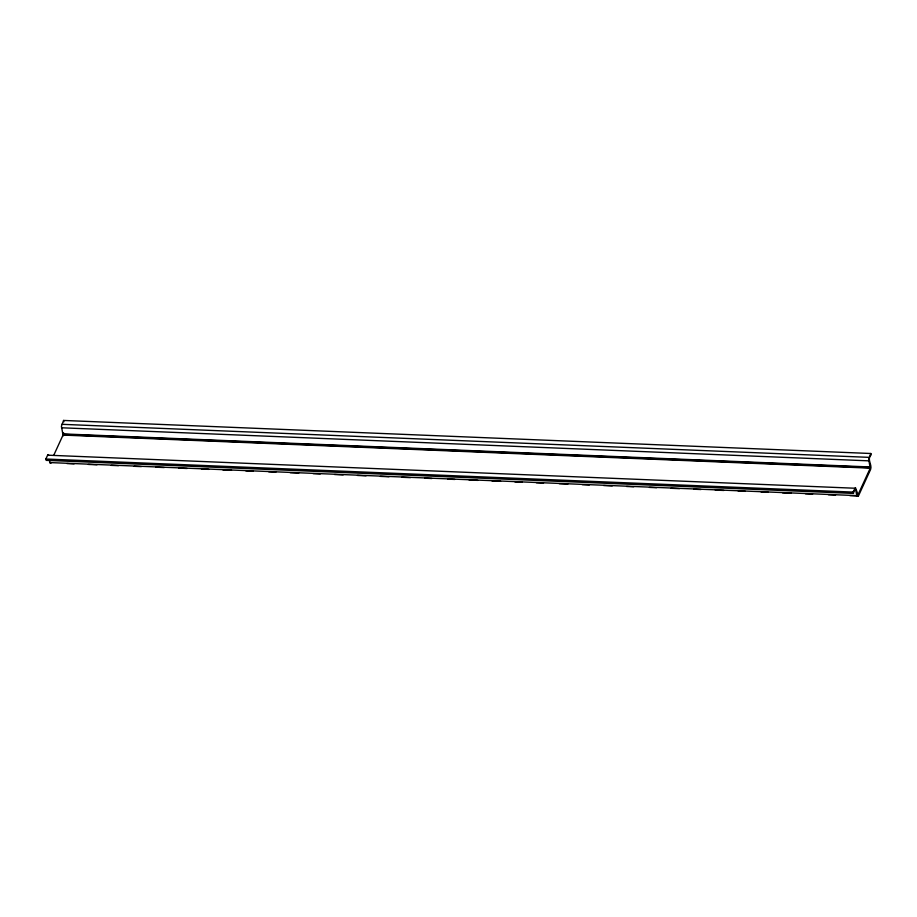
<?xml version="1.0" encoding="UTF-8"?>
<svg xmlns="http://www.w3.org/2000/svg" width="917" height="917" viewBox="0 0 917 917"><rect width="100%" height="100%" fill="white"/><g stroke="black" fill="none" stroke-linecap="round" stroke-linejoin="round"><path stroke-width="1.38" d="M53.736 455.302L63.021 435.082L61.416 426.245L63.571 420.445L870.806 453.502L871.15 454.821C866.508 459.325 872.445 464.541 870.577 469.504L858.427 495.971C855.412 499.031 856.604 481.62 853.429 493.415L46.194 460.357L45.85 459.027L47.627 455.176L48.246 454.591L48.888 455.508M853.429 493.415L853.085 492.085L855.469 487.649L858.06 494.676L870.256 468.14L868.64 459.302L870.806 453.502M63.732 434.704L63.56 435.781M51.192 462.913L50.275 463.349L49.277 460.116M61.806 424.307L869.041 457.354M61.519 427.78L868.754 460.838M63.09 433.913L870.325 466.971M63.135 434.383L870.371 467.441M63.124 434.612L870.359 467.659M63.021 435.082L870.256 468.14M47.627 455.176L854.862 488.234M45.85 459.027L853.085 492.085M49.919 462.581L857.154 495.638M66.93 463.555L74.094 463.853M88.399 464.438L96.996 464.793M111.301 465.377L118.453 465.664M134.203 466.317L141.356 466.604M155.672 467.189L164.258 467.544M178.574 468.128L187.16 468.484M201.476 469.068L208.629 469.366M222.946 469.951L231.531 470.295M245.836 470.891L253 471.178M268.738 471.819L275.902 472.117M290.208 472.702L298.793 473.057M313.11 473.642L320.262 473.929M334.579 474.525L343.164 474.868M357.481 475.453L366.066 475.808M380.383 476.393L388.968 476.748M401.852 477.276L410.438 477.631M424.754 478.215L431.907 478.502M447.645 479.144L454.809 479.442M469.114 480.027L477.711 480.382M492.016 480.966L500.602 481.322M514.918 481.906L522.071 482.193M536.388 482.778L543.54 483.076M559.29 483.717L567.875 484.073M582.192 484.657L589.344 484.955M603.661 485.54L612.247 485.884M626.563 486.48L633.716 486.767M649.454 487.408L656.618 487.706M670.923 488.291L679.52 488.646M693.825 489.231L700.989 489.518M715.294 490.114L723.88 490.457M738.196 491.042L745.349 491.34M761.099 491.982L768.251 492.28M782.568 492.865L791.153 493.22M805.47 493.805L812.622 494.091M828.372 494.744L835.525 495.031M849.841 495.616L858.427 495.971M63.571 420.445L63.915 421.774M63.594 432.813L63.743 434.028"/></g></svg>
